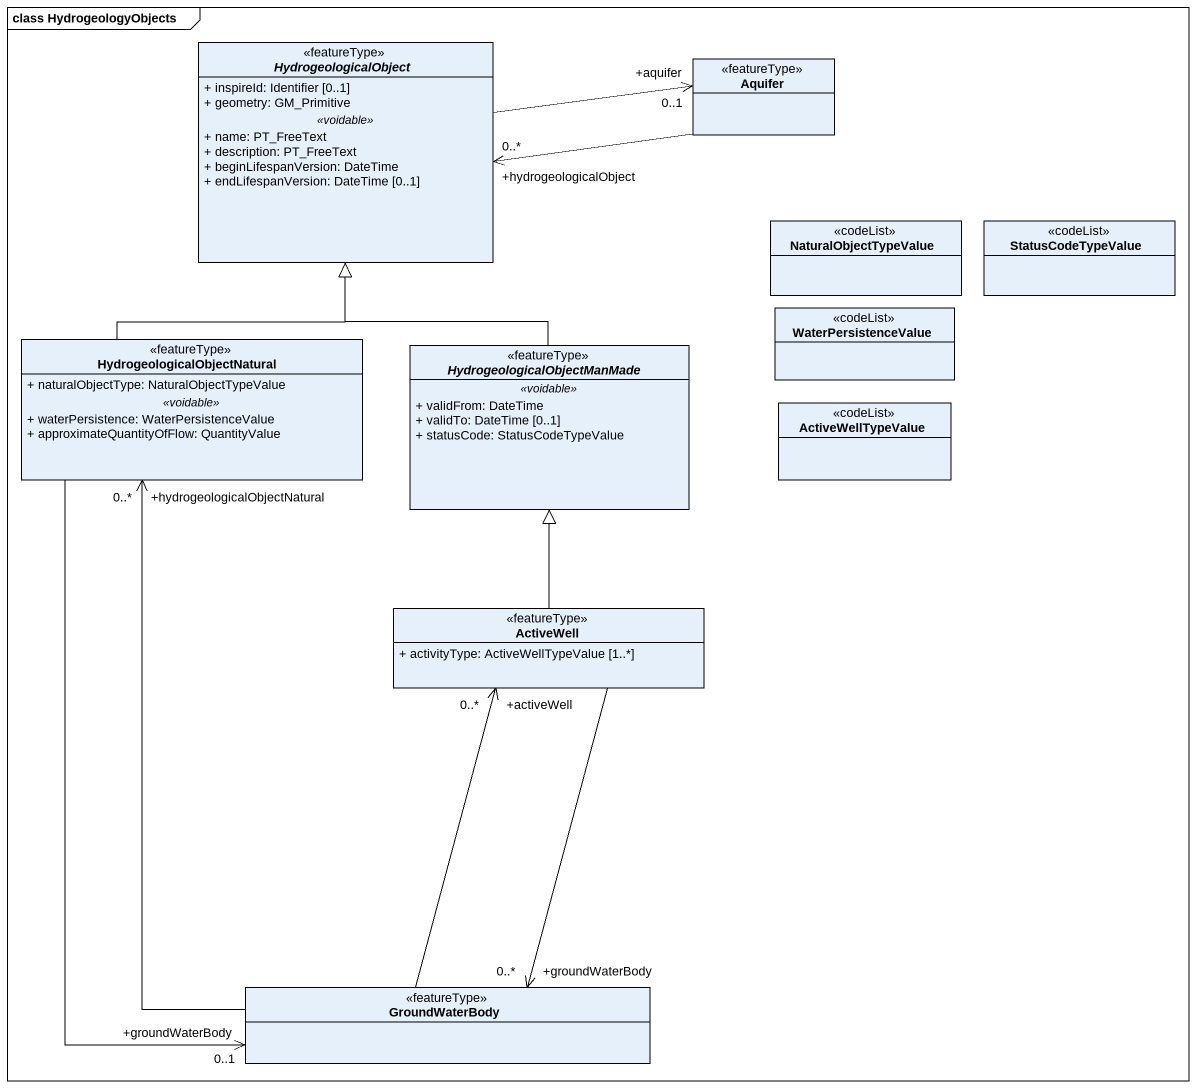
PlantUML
@startuml
mainframe class HydrogeologyObjects
hide circle
hide empty members
skinparam classAttributeIconSize 0
abstract class HydrogeologicalObject <<featureType>> {
  + inspireId: Identifier [0..1]
  + geometry: GM_Primitive
  .. <<voidable>> ..
  + name: PT_FreeText
  + description: PT_FreeText
  + beginLifespanVersion: DateTime
  + endLifespanVersion: DateTime [0..1]
}
class Aquifer <<featureType>>
class NaturalObjectTypeValue <<codeList>>
class StatusCodeTypeValue <<codeList>>
class HydrogeologicalObjectNatural <<featureType>> {
  + naturalObjectType: NaturalObjectTypeValue
  .. <<voidable>> ..
  + waterPersistence: WaterPersistenceValue
  + approximateQuantityOfFlow: QuantityValue
}
abstract class HydrogeologicalObjectManMade <<featureType>> {
  .. <<voidable>> ..
  + validFrom: DateTime
  + validTo: DateTime [0..1]
  + statusCode: StatusCodeTypeValue
}
class WaterPersistenceValue <<codeList>>
class ActiveWellTypeValue <<codeList>>
class ActiveWell <<featureType>> {
  + activityType: ActiveWellTypeValue [1..*]
}
class GroundWaterBody <<featureType>>
HydrogeologicalObject -right-> "+aquifer\n0..1" Aquifer
Aquifer -left-> "+hydrogeologicalObject\n0..*" HydrogeologicalObject
HydrogeologicalObjectNatural -up-|> HydrogeologicalObject
HydrogeologicalObjectNatural --> "+groundWaterBody\n0..1" GroundWaterBody
HydrogeologicalObjectManMade -up-|> HydrogeologicalObject
ActiveWell -up-|> HydrogeologicalObjectManMade
ActiveWell --> "+groundWaterBody\n0..*" GroundWaterBody
GroundWaterBody -up-> "+hydrogeologicalObjectNatural\n0..*" HydrogeologicalObjectNatural
GroundWaterBody -up-> "+activeWell\n0..*" ActiveWell
@enduml
